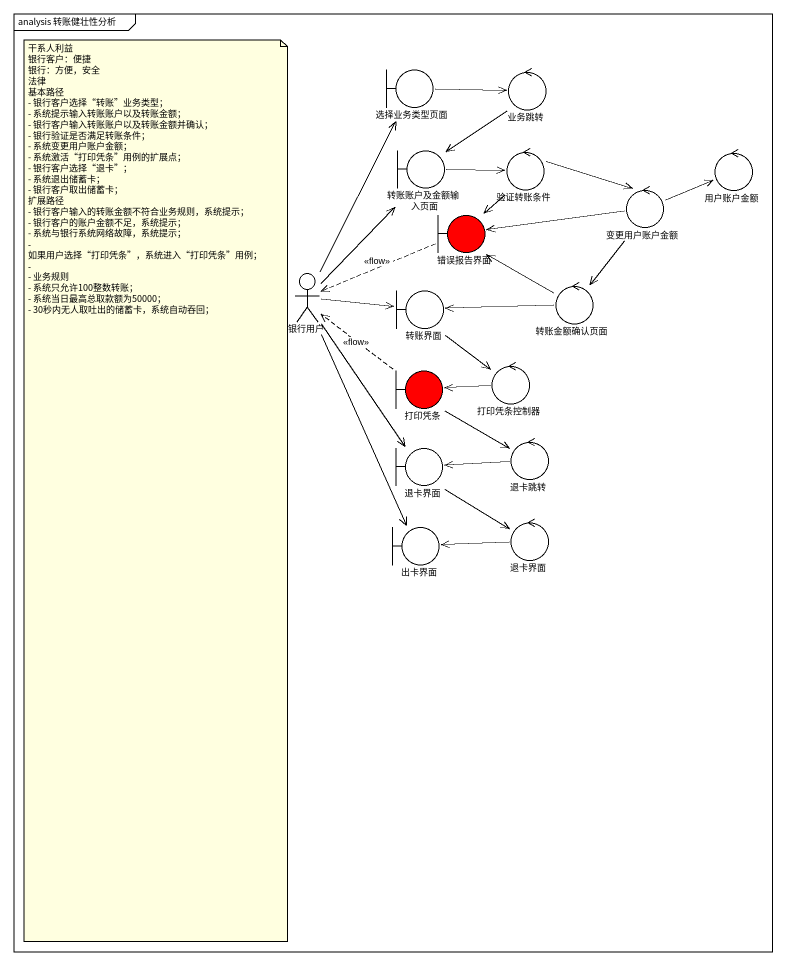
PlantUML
@startuml
mainframe analysis 转账健壮性分析
boundary 选择业务类型页面
control 业务跳转
boundary 转账账户及金额输入页面
control 验证转账条件
control 用户账户金额
control 变更用户账户金额
boundary 错误报告界面 #FF0000
actor 银行用户
boundary 转账界面
control 转账金额确认页面
boundary 打印凭条 #FF0000
control 打印凭条控制器
boundary 退卡界面
control 退卡跳转
boundary 出卡界面
control "退卡界面" as 退卡界面_2
选择业务类型页面 -right-> 业务跳转
业务跳转 --> 转账账户及金额输入页面
转账账户及金额输入页面 -right-> 验证转账条件
验证转账条件 -right-> 变更用户账户金额
验证转账条件 --> 错误报告界面
变更用户账户金额 -right-> 用户账户金额
变更用户账户金额 -left-> 错误报告界面
变更用户账户金额 --> 转账金额确认页面
错误报告界面 .left.> 银行用户 : <<flow>>
银行用户 -up-> 选择业务类型页面
银行用户 -up-> 转账账户及金额输入页面
银行用户 -right-> 转账界面
银行用户 --> 退卡界面
银行用户 --> 出卡界面
转账界面 --> 打印凭条控制器
转账金额确认页面 -up-> 错误报告界面
转账金额确认页面 -left-> 转账界面
打印凭条 .up.> 银行用户 : <<flow>>
打印凭条 --> 退卡跳转
打印凭条控制器 -left-> 打印凭条
退卡界面 --> 退卡界面_2
退卡跳转 -left-> 退卡界面
退卡界面_2 -left-> 出卡界面
note as N1
  干系人利益
  银行客户：便捷
  银行：方便，安全
  法律
  基本路径
  - 银行客户选择“转账”业务类型；
  - 系统提示输入转账账户以及转账金额；
  - 银行客户输入转账账户以及转账金额并确认；
  - 银行验证是否满足转账条件；
  - 系统变更用户账户金额；
  - 系统激活“打印凭条”用例的扩展点；
  - 银行客户选择“退卡”；
  - 系统退出储蓄卡；
  - 银行客户取出储蓄卡；
  扩展路径
  - 银行客户输入的转账金额不符合业务规则，系统提示；
  - 银行客户的账户金额不足，系统提示；
  - 系统与银行系统网络故障，系统提示；
  - 如果用户选择“打印凭条”，系统进入“打印凭条”用例；
  -
  - 业务规则
  - 系统只允许100整数转账；
  - 系统当日最高总取款额为50000；
  - 30秒内无人取吐出的储蓄卡，系统自动吞回；
end note
@enduml
